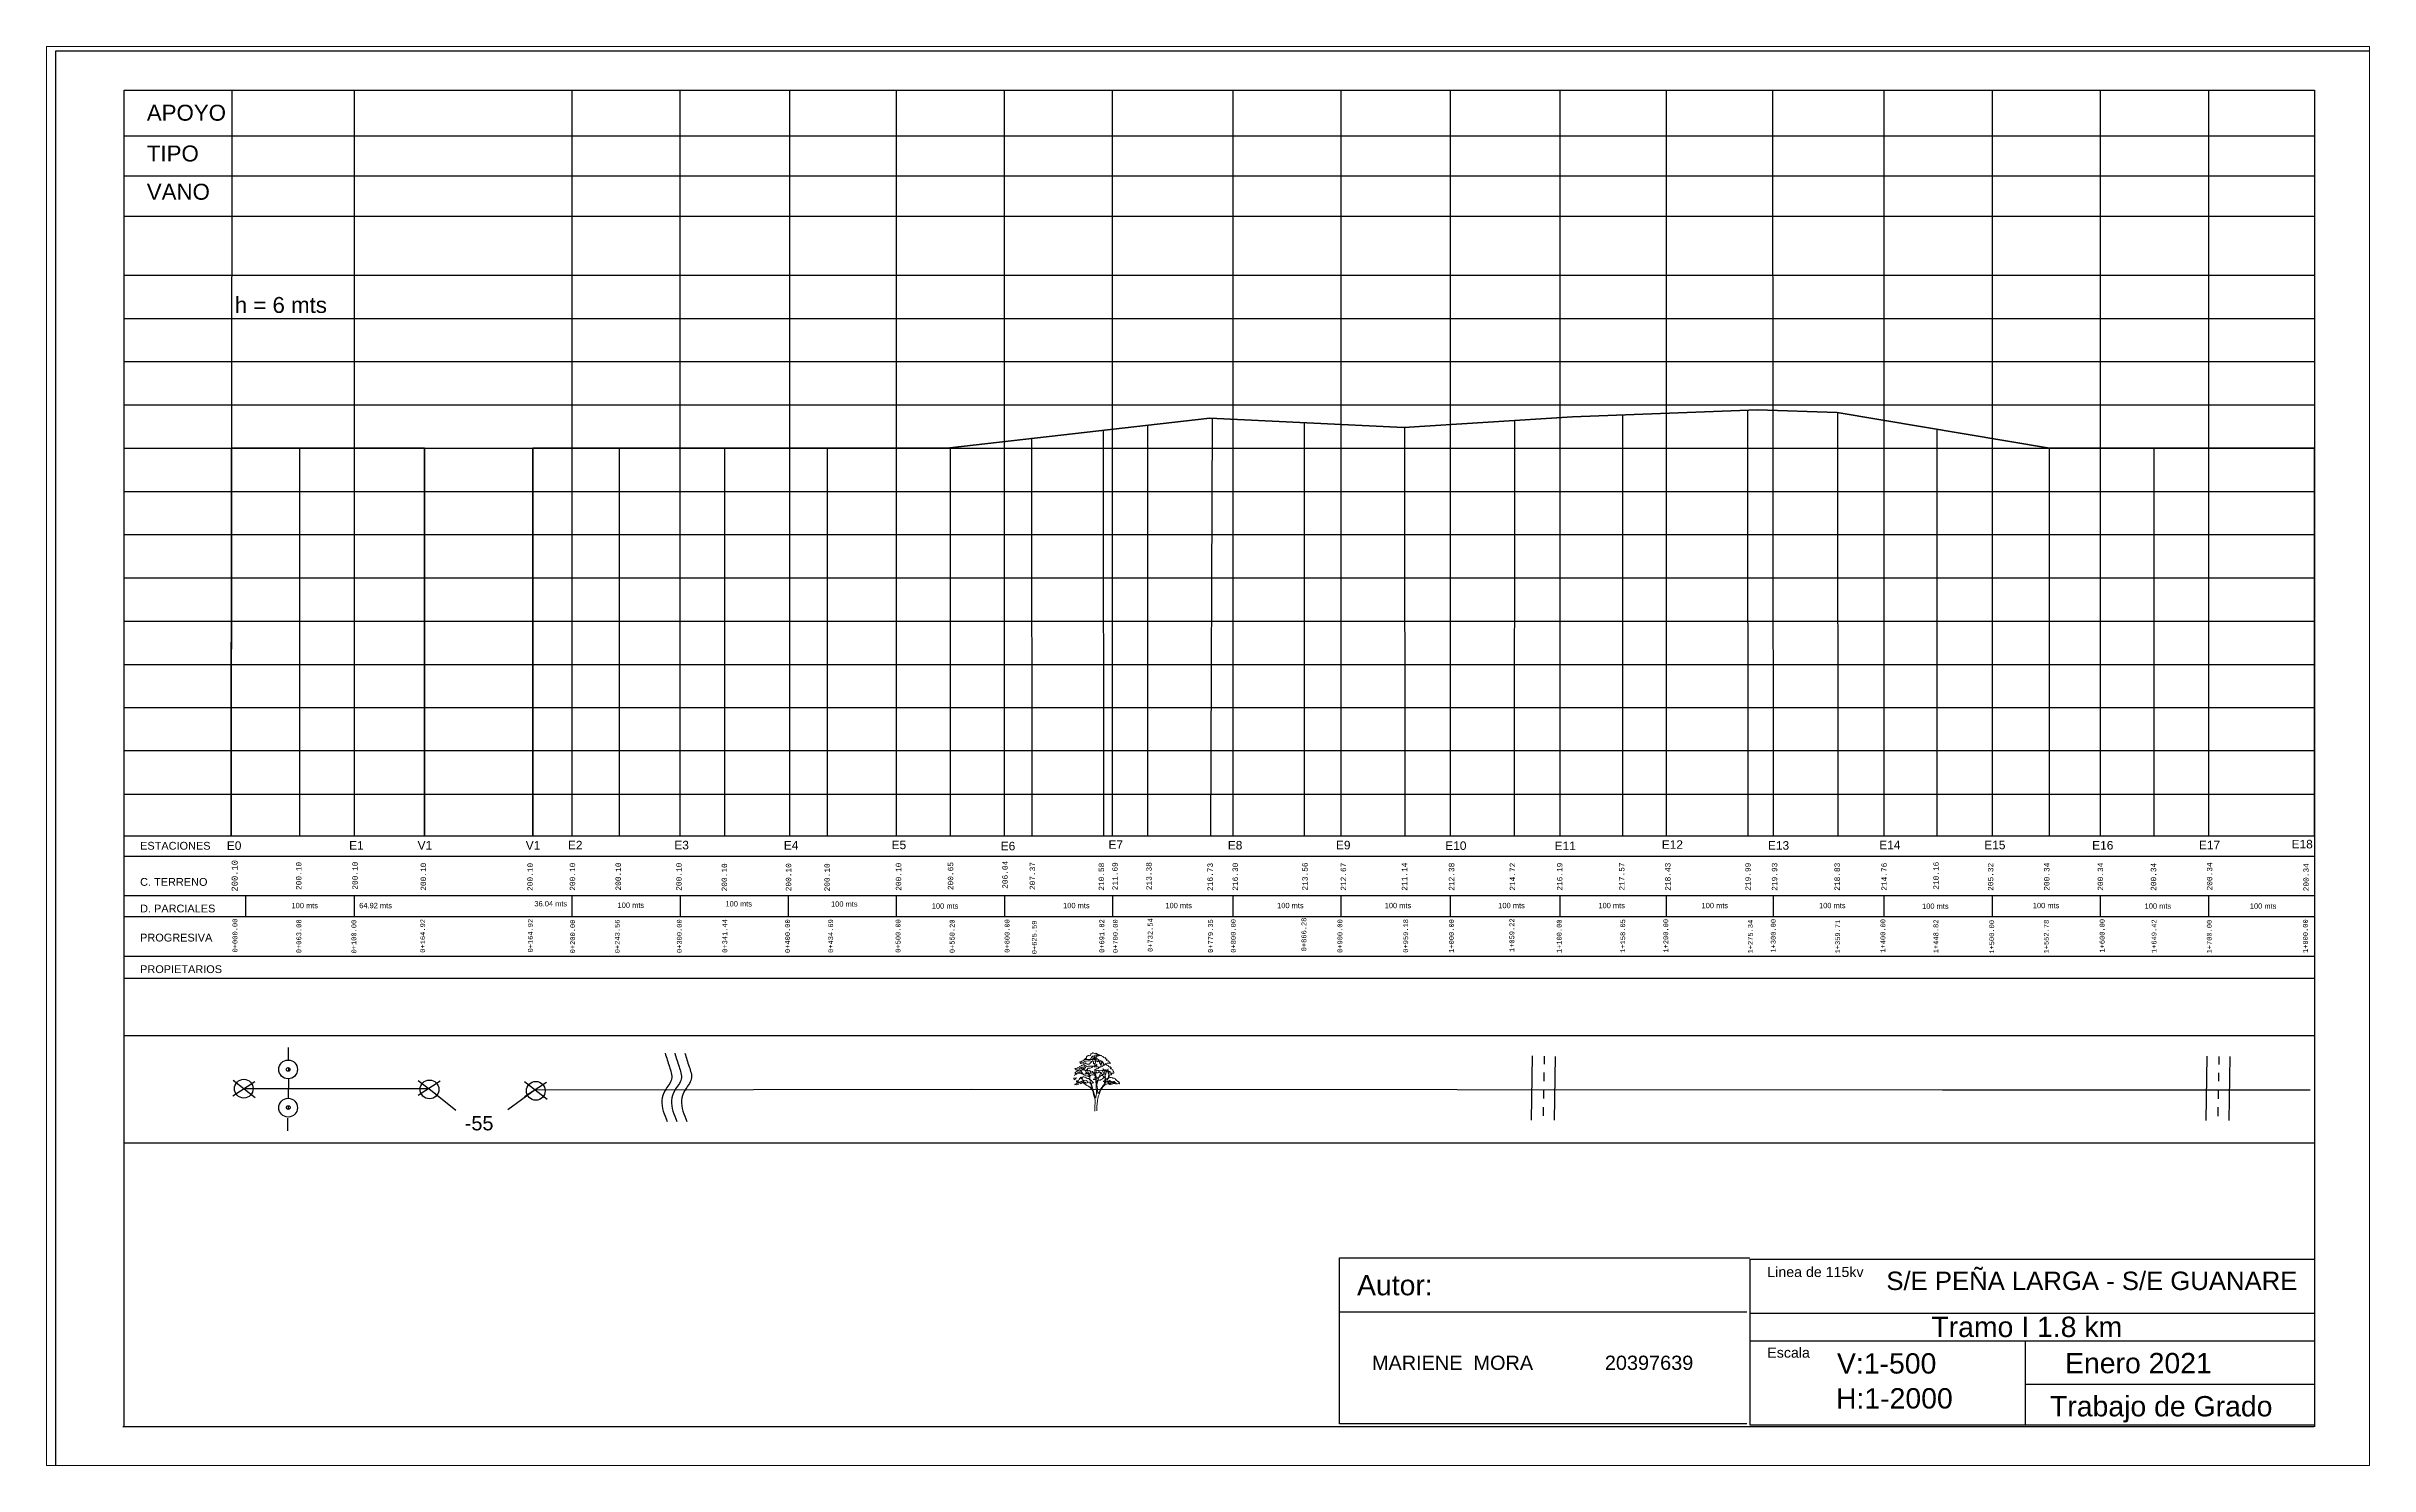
# Paper-space layout 'Presentación1' of a CAD drawing. Header units: millimetres. Extents: x 0 to 285, y 0 to 174.
# The model-space entities are those that its viewports show. They can reach past a viewport. Long polylines and large blocks are cut down to what shows.
import ezdxf
from ezdxf.enums import TextEntityAlignment as Align

# ---------------------------------------------------------------- set-up
doc = ezdxf.new("R2010")
doc.units = ezdxf.units.MM
doc.layers.add('a_VEG', color=82, linetype='Continuous', lineweight=0)
doc.layers.add('COMPLETO', color=251, linetype='Continuous')
doc.layers.add('Estacasdemaderaqueseborran', color=7, linetype='Continuous', true_color=0x000a0a)
doc.styles.add('MONOTXT4', font='monotxt4.shx')
doc.styles.get("Standard").update_dxf_attribs({"font": 'arial.ttf'})

# ---------------------------------------------------------------- blocks, each defined once
blk = doc.blocks.new('ca_arb_044')
at = {"layer": 'a_VEG'}
for points in [[(-84, 588), (-102, 589), (-113, 589), (-119, 589), (-125, 582), (-138, 575), (-148, 568), (-160, 563), (-172, 560), (-167, 552), (-161, 544), (-159, 541), (-153, 547), (-150, 550), (-142, 550), (-132, 550), (-126, 556), (-122, 562), (-110, 569), (-98, 571), (-82, 573), (-72, 573), (-54, 574), (-47, 570), (-40, 565), (-35, 561), (-48, 556), (-58, 542), (-62, 535), (-75, 534), (-90, 537), (-101, 539), (-103, 544), (-102, 549), (-136, 536), (-123, 527), (-111, 521), (-101, 515), (-95, 510), (-90, 507), (-77, 511), (-59, 511), (-44, 512), (-28, 512), (-16, 514), (-5, 516), (5, 519), (18, 520), (21, 524), (24, 530), (16, 534), (4, 538), (-3, 536), (-6, 537), (-6, 542), (-17, 538), (-14, 556), (-13, 564), (-23, 568), (-30, 568), (-43, 567)], [(28, 650), (22, 652), (18, 656), (16, 659), (7, 655), (0, 655), (-9, 657), (-16, 662), (-18, 668), (-27, 659), (-44, 655), (-50, 653), (-47, 650), (-47, 642), (-49, 636), (-57, 632), (-67, 635), (-72, 636), (-75, 636), (-76, 633), (-81, 630), (-89, 625), (-95, 618), (-98, 612), (-96, 610), (-97, 605), (-101, 602), (-106, 599), (-113, 592), (-100, 593), (-93, 591), (-85, 589), (-77, 587), (-70, 588), (-57, 589), (-49, 589), (-41, 593), (-46, 598), (-46, 603), (-37, 609), (-37, 614), (-37, 620), (-24, 623), (-14, 625), (-4, 631), (-2, 632), (3, 630), (7, 629), (12, 632), (14, 626), (18, 623), (15, 616), (20, 610), (11, 607), (2, 606), (-3, 598), (-12, 597), (-23, 598), (-28, 594), (-40, 590), (-48, 588), (-32, 585), (-28, 583), (-27, 580), (-15, 586), (-2, 588), (6, 590), (19, 595), (24, 600), (29, 592), (41, 587), (46, 587), (40, 578), (28, 568), (25, 564), (26, 562), (38, 564), (47, 572), (59, 576), (71, 575), (79, 570), (89, 559), (90, 556)], [(-5, 597), (-19, 608), (-24, 618), (-28, 630)], [(8, 558), (0, 588), (-3, 611), (-7, 634)], [(-1, 510), (1, 538), (10, 563), (15, 584), (12, 607), (13, 631)], [(28, 650), (23, 643), (23, 635), (24, 631), (25, 624), (27, 629), (37, 630), (45, 631), (46, 635), (37, 643), (31, 651), (42, 646), (48, 642), (52, 640), (54, 635), (67, 633), (73, 633), (76, 635), (81, 627), (89, 623), (96, 619), (97, 615), (99, 610), (109, 609), (118, 609), (122, 610), (120, 606), (121, 601), (124, 598), (132, 594), (140, 592), (133, 585), (129, 580), (137, 578), (144, 575), (154, 572), (161, 567), (163, 561), (168, 556), (174, 552), (182, 548), (166, 545), (156, 546), (147, 547), (140, 546), (124, 542), (116, 539), (108, 537), (96, 533), (100, 543), (100, 551), (93, 551), (79, 550), (70, 550)], [(67, 529), (58, 544), (54, 563), (51, 573)], [(72, 530), (70, 547), (67, 575)], [(68, 505), (71, 525), (77, 551)], [(-243, 375), (-206, 379), (-221, 370), (-229, 361), (-235, 358), (-240, 371)], [(-117, 491), (-127, 480), (-143, 470), (-148, 465), (-153, 468), (-163, 467), (-173, 457), (-179, 460), (-189, 461), (-199, 458), (-207, 450), (-216, 448), (-218, 444), (-222, 440), (-228, 436), (-226, 428), (-217, 430), (-206, 428), (-207, 421), (-222, 420), (-226, 418), (-229, 409), (-238, 404)], [(-182, 308), (-200, 305), (-207, 300), (-212, 303), (-219, 308), (-223, 304), (-229, 299), (-228, 307), (-218, 310), (-205, 313), (-201, 318), (-193, 321), (-184, 319), (-182, 317)], [(-14, 323), (-29, 335), (-34, 341), (-37, 349), (-51, 355), (-58, 360), (-67, 362), (-70, 370), (-73, 372), (-83, 372), (-94, 374), (-99, 380), (-102, 385), (-118, 385), (-127, 389), (-133, 391), (-141, 387), (-151, 377), (-158, 384), (-162, 385), (-169, 377), (-173, 371), (-174, 366), (-177, 361), (-182, 357), (-188, 348), (-200, 344), (-206, 344), (-209, 342), (-210, 332), (-208, 327), (-203, 331), (-198, 337), (-194, 339), (-189, 338), (-193, 329), (-184, 327), (-178, 328), (-170, 328)], [(-171, 432), (-194, 427), (-203, 425)], [(-146, 424), (-174, 434), (-190, 439), (-202, 444)], [(-14, 323), (-29, 320), (-35, 317), (-39, 320), (-52, 317), (-58, 318), (-62, 327), (-77, 329), (-84, 328), (-88, 321), (-100, 318), (-106, 327), (-115, 327), (-131, 330), (-145, 325), (-154, 317), (-158, 311), (-169, 320), (-175, 323), (-168, 330), (-155, 338), (-142, 346), (-131, 347), (-121, 347), (-108, 345), (-100, 347), (-88, 342), (-86, 343), (-86, 339), (-76, 334)], [(-57, 388), (-84, 398), (-110, 406), (-134, 417), (-155, 429), (-174, 445)], [(-127, 414), (-145, 437), (-153, 449), (-168, 469)], [(-109, 462), (-134, 470), (-159, 493)], [(-143, 366), (-152, 368), (-159, 375)], [(0, 0), (1, 26), (1, 60), (3, 95), (2, 128), (-5, 155), (-14, 190), (-18, 210), (-25, 229), (-35, 246), (-54, 268), (-69, 279), (-92, 292), (-109, 302), (-129, 317), (-143, 329), (-153, 342)], [(-106, 301), (-116, 317), (-130, 339), (-138, 356), (-147, 376)], [(-73, 429), (-99, 444), (-106, 460), (-124, 473), (-138, 494)], [(-70, 424), (-91, 429), (-101, 436), (-103, 435), (-105, 428), (-115, 421), (-102, 423), (-92, 426)], [(-53, 317), (-48, 303), (-41, 294), (-38, 283), (-36, 271), (-35, 263), (-36, 259), (-39, 262), (-50, 269), (-58, 275), (-69, 281), (-82, 288), (-109, 305)], [(88, 457), (94, 439), (102, 435), (98, 432), (101, 428), (108, 425), (94, 419), (86, 418), (75, 423), (75, 433), (79, 438), (69, 441), (61, 441), (58, 447), (46, 442), (34, 438), (22, 438), (20, 434), (20, 443), (20, 449), (8, 443), (-5, 438), (-8, 436), (-7, 431), (-7, 417), (-9, 408), (-21, 412), (-34, 414), (-48, 408), (-57, 398), (-75, 401), (-79, 399), (-76, 413), (-64, 422), (-60, 431), (-53, 432), (-37, 433), (-29, 435), (-24, 438), (-23, 445), (-32, 451), (-46, 445), (-52, 444), (-52, 450), (-50, 458), (-54, 455), (-59, 458), (-60, 465), (-69, 463), (-78, 461), (-86, 463), (-94, 460), (-100, 458), (-98, 467), (-89, 474), (-79, 486), (-75, 488), (-64, 488), (-53, 490), (-36, 496), (-28, 504), (-22, 511), (-12, 511), (-8, 505), (0, 505), (17, 506), (23, 509), (30, 506), (38, 504), (45, 502), (54, 503)], [(-1, 465), (1, 440), (8, 410), (10, 389), (9, 365), (10, 336), (13, 302), (16, 266), (17, 228), (17, 199), (16, 176), (12, 160), (9, 151), (5, 157), (1, 173), (-9, 196), (-16, 222), (-23, 250), (-33, 279), (-38, 304), (-50, 324), (-55, 346), (-57, 370), (-58, 393), (-63, 414), (-76, 435), (-80, 459), (-88, 478)], [(10, 381), (-6, 410), (-12, 428), (-27, 453)], [(17, 333), (15, 349), (15, 368), (14, 384), (16, 393), (12, 410), (6, 426), (2, 440)], [(16, 321), (21, 334), (33, 351), (37, 362)], [(21, 1), (22, 25), (24, 55), (25, 84), (29, 117), (33, 146), (42, 175), (51, 196), (57, 217), (67, 241), (80, 259), (89, 276), (106, 291), (127, 307), (143, 310), (167, 314), (187, 320), (205, 327), (217, 334)], [(133, 341), (112, 313), (94, 290), (82, 273), (65, 250), (57, 235), (51, 221), (40, 204), (35, 199), (32, 213), (29, 230), (28, 254), (25, 275), (23, 299), (26, 318), (33, 340), (39, 363), (48, 390), (58, 411), (64, 432)], [(114, 438), (94, 485)], [(123, 328), (118, 427)], [(129, 439), (119, 476)], [(123, 412), (137, 465)], [(174, 417), (159, 385), (138, 349)], [(173, 315), (166, 305), (161, 313), (160, 327), (157, 330), (150, 329), (142, 331), (139, 332)], [(158, 418), (150, 438), (144, 457), (141, 466)], [(145, 453), (151, 481)], [(148, 312), (159, 325), (169, 334), (178, 344)], [(157, 383), (157, 403), (159, 419), (160, 436), (160, 452)], [(165, 330), (164, 340), (162, 350)], [(170, 410), (184, 413), (193, 424), (197, 431)], [(173, 315), (180, 308), (182, 304), (189, 306), (203, 310), (211, 313), (226, 314)], [(194, 323), (214, 324), (227, 322), (234, 323)]]:
    blk.add_lwpolyline(points, dxfattribs=at)
for points in [[(218, 433), (176, 431), (174, 451), (160, 453), (152, 458), (138, 471), (115, 464), (97, 473), (87, 461), (78, 467), (66, 463), (54, 459), (48, 453), (40, 462), (28, 463), (21, 459), (20, 466), (13, 466), (-1, 468), (-2, 475), (10, 479), (18, 482), (18, 485), (29, 483), (39, 484), (42, 489), (39, 496), (46, 492), (53, 498), (60, 502), (65, 502), (69, 507), (80, 506), (88, 507), (90, 517), (96, 519), (101, 523), (110, 523), (119, 526), (124, 531), (129, 530), (137, 524), (145, 521), (153, 521), (154, 514), (159, 510), (164, 509), (164, 502), (168, 501), (176, 503), (184, 495), (190, 493), (178, 485), (180, 481), (192, 477), (201, 475), (206, 465), (210, 456), (214, 450), (216, 441)], [(-105, 500), (-110, 505), (-113, 511), (-124, 512), (-140, 518), (-148, 519), (-152, 524), (-158, 518), (-165, 513), (-171, 508), (-177, 507), (-180, 500), (-185, 495), (-195, 494), (-198, 494), (-202, 490), (-215, 485), (-225, 485), (-228, 483), (-222, 478), (-218, 475), (-217, 472), (-207, 472), (-201, 468), (-196, 466), (-191, 463), (-188, 469), (-179, 475), (-174, 481), (-171, 484), (-168, 492), (-158, 498), (-153, 500), (-140, 497), (-126, 494), (-118, 493), (-111, 491), (-111, 495)], [(63, 353), (50, 354), (40, 352), (37, 358), (37, 367), (33, 371), (18, 366), (10, 362), (-6, 360), (-12, 360), (-19, 361), (-13, 365), (-7, 371), (-4, 378), (12, 380), (26, 383), (38, 386), (48, 391), (58, 392), (62, 394), (62, 402), (72, 404), (88, 407), (92, 407), (96, 399), (102, 392), (111, 391), (118, 390), (121, 386), (116, 381), (99, 378), (86, 368), (71, 360)], [(108, 323), (109, 333), (107, 339), (96, 339), (105, 345), (108, 355), (112, 355), (117, 349), (122, 354), (123, 362), (133, 363), (137, 369), (141, 377), (145, 372), (155, 376), (159, 377), (162, 383), (165, 385), (174, 383), (187, 384), (186, 382), (201, 381), (203, 375), (210, 377), (219, 375), (234, 368), (234, 360), (237, 358), (246, 357), (244, 355), (250, 353), (244, 349), (251, 347), (259, 344), (259, 338), (269, 336), (276, 334), (268, 332), (271, 328), (280, 323), (281, 314), (278, 312), (267, 315), (258, 309), (256, 312), (249, 311), (235, 309), (241, 324), (231, 323), (233, 331), (226, 331), (225, 334), (226, 336), (215, 334), (211, 338), (206, 335), (195, 334), (188, 337), (185, 332), (181, 327), (174, 334), (179, 344), (169, 341), (163, 347), (164, 352), (159, 342), (151, 339), (142, 337), (141, 333), (137, 331), (136, 334), (132, 332), (120, 333), (114, 329)]]:
    blk.add_lwpolyline(points, close=True, dxfattribs=at)

msp = doc.modelspace()

# ---------------------------------------------------------------- linework, layer by layer
for p, q in [((499.6, 1610.2), (499.6, 1610.2)), ((2588.3, 1538.3), (2588.3, 848.6)), ((2588.3, 1497.9), (2588.3, 808.2)), ((562.7, 884.3), (1019, 884.3)), ((562.7, 884.3), (1079.6, 884.3)), ((1079.6, 884.3), (1293.6, 884.3)), ((1079.6, 884.3), (1346, 884.3)), ((1346, 884.3), (2243.8, 884.3)), ((1346, 884.3), (1825, 884.3)), ((2243.8, 884.3), (2588.3, 884.3)), ((562.7, 865.6), (1079.6, 865.6)), ((1079.6, 865.6), (1348.3, 865.6)), ((1346, 865.6), (2243.8, 865.6)), ((2243.8, 865.6), (2588.3, 865.6)), ((562.7, 829.1), (1079.6, 829.1)), ((674.8, 829.1), (674.8, 809.6)), ((775.5, 829.1), (775.5, 809.6)), ((976.8, 829.1), (976.8, 809.6)), ((1076.8, 829.1), (1076.8, 809.6)), ((1079.6, 829.1), (1346, 829.1)), ((1176.8, 828.5), (1176.8, 809)), ((1276.5, 829.1), (1276.5, 809.6)), ((1346, 829.1), (2243.8, 829.1)), ((1376.7, 829.2), (1376.7, 809.6)), ((1476.7, 829.2), (1476.7, 809.7)), ((1588.1, 829.1), (1588.1, 809.6)), ((1687.7, 829.1), (1687.7, 809.6)), ((1789, 829.1), (1789, 809.6)), ((1890.2, 829.1), (1890.2, 809.6)), ((1988.8, 829.1), (1988.8, 809.6)), ((2087.7, 829.1), (2087.7, 809.6)), ((2190.1, 829.1), (2190.1, 809.6)), ((2243.8, 829.1), (2588.3, 829.1)), ((2290.1, 829.1), (2290.1, 809.6)), ((2390.1, 829.1), (2390.1, 809.6)), ((2490.1, 829.1), (2490.1, 809.6)), ((562.7, 809.6), (1079.6, 809.6)), ((1079.6, 809.6), (1346, 809.6)), ((1346, 809.6), (2243.8, 809.6)), ((2243.8, 809.6), (2588.3, 809.6)), ((562.7, 773.1), (1079.6, 773.1)), ((562.7, 752.8), (1079.6, 752.8)), ((1079.6, 773.1), (1346, 773.1)), ((1079.6, 752.8), (1346, 752.8)), ((1346, 773.1), (2243.8, 773.1)), ((1346, 752.8), (2243.8, 752.8)), ((2243.8, 773.1), (2588.3, 773.1)), ((2243.8, 752.8), (2588.3, 752.8)), ((562.7, 699.7), (1079.6, 699.7)), ((714.4, 688.5), (714.4, 677.5)), ((1079.6, 699.7), (1346, 699.7)), ((1346, 699.7), (2243.8, 699.7)), ((2243.8, 699.7), (2588.3, 699.7)), ((714.6, 670), (714.6, 666.6)), ((683.6, 656.8), (663.3, 643.7)), ((663.4, 658.4), (684, 642.3)), ((674, 650.5), (844.5, 650.8)), ((714.6, 659.6), (714.5, 641.6)), ((834.7, 658.2), (850.4, 646.1)), ((855, 657.3), (834.7, 644.3)), ((844.5, 650.8), (869.6, 630.6)), ((942.7, 649.4), (917.5, 631)), ((953.2, 656.1), (932.9, 643)), ((933, 657), (954, 640.8)), ((942.7, 649.4), (1346.5, 650)), ((1346.5, 650), (2244.3, 649.5)), ((2244.3, 649.5), (2584.2, 649.5)), ((713.9, 623.2), (713.8, 611.6)), ((714.5, 634.7), (714.5, 631.2)), ((562.8, 600.5), (1079.8, 600.5)), ((1079.8, 600.5), (1346.2, 600.5)), ((1346.2, 600.5), (2588.3, 600.5)), ((1686.7, 444), (2063.4, 444)), ((2066.2, 442.8), (2588.3, 442.8)), ((2066.2, 417.3), (2588.3, 417.3)), ((2320.5, 417.3), (2320.5, 339.4)), ((2320.5, 377.1), (2588.3, 377.1)), ((2587.5, 337.8), (561.5, 337.8))]:
    msp.add_line(p, q)
at = {"lineweight": 25}
for p, q in [((1864.9, 680.8), (1863.9, 621.3)), ((1875.8, 680.6), (1875.7, 673.1)), ((1886, 680.4), (1885, 621.4)), ((2488.7, 680.6), (2487.7, 621.1)), ((2499.7, 680.4), (2499.6, 672.9)), ((2509.9, 680.2), (2508.9, 621.2)), ((1875.3, 649.7), (1875.2, 641.3)), ((1875.6, 665.3), (1875.4, 657.5)), ((2499.2, 649.5), (2499, 641.1)), ((2499.4, 665.1), (2499.3, 657.3)), ((1875, 633.5), (1874.9, 625.3)), ((2498.9, 633.3), (2498.7, 625.1))]:
    msp.add_line(p, q, dxfattribs=at)
for points in [[(499.6, 1610.2), (2668.3, 1610.2), (2668.3, 257.2), (499.6, 257.2)], [(2066.2, 492.8), (2588.3, 492.8), (2588.3, 339.4), (2066.2, 339.4)]]:
    msp.add_lwpolyline(points, close=True)
for points in [[(562.7, 337.8), (562.7, 1574), (1079.6, 1574)], [(1079.6, 1574), (1346, 1574)], [(1346, 1574), (2243.8, 1574)], [(2243.8, 1574), (2588.3, 1574), (2588.3, 337.8)], [(2063.4, 340.6), (1686.7, 340.6), (1686.7, 494.1), (2066, 494.1)]]:
    msp.add_lwpolyline(points)
for centre, radius in [((714.4, 668.3), 8.66), ((714.4, 668.3), 1.75), ((673.4, 650.5), 8.66), ((845.1, 649.8), 8.66), ((943.4, 648.5), 8.66), ((714.4, 632.9), 8.66), ((714.5, 633), 1.75)]:
    msp.add_circle(centre, radius)
at = {"color": 5}
for points in [[(1063, 683.3), (1067, 670.8), (1068.9, 659.4), (1063, 648.9), (1060, 639.5), (1065, 620.1)], [(1071.9, 683.3), (1075.9, 670.8), (1077.9, 659.4), (1071.9, 648.9), (1068.9, 639.5), (1073.9, 620.1)], [(1081.2, 683.3), (1085.2, 670.8), (1087.2, 659.4), (1081.2, 648.9), (1078.2, 639.5), (1083.2, 620.1)]]:
    msp.add_spline(points, degree=3, dxfattribs=at)
at = {"layer": 'a_VEG', "color": 18, "linetype": 'ByBlock', "lineweight": 60, "true_color": 0x000000}
for p, q in [((662, 1242.9), (661.7, 884.3)), ((840.4, 1242.9), (840.4, 884.3)), ((940.8, 1242.9), (1326.4, 1243.1)), ((940.8, 1242.9), (940.8, 884.3)), ((2343, 1242.7), (2588.3, 1242.7))]:
    msp.add_line(p, q, dxfattribs=at)
at = {"layer": 'a_VEG', "color": 18, "lineweight": 60, "true_color": 0x000000}
msp.add_line((2588.3, 1242.7), (2588.3, 884.3), dxfattribs=at)
at = {"layer": 'a_VEG', "color": 18, "linetype": 'ByBlock', "lineweight": 60, "true_color": 0x000000, "flags": 128}
msp.add_lwpolyline([(1326.4, 1243.1), (1566.8, 1270.5), (1746, 1262), (1902, 1271.8), (2073.2, 1278.2), (2146.8, 1275.8), (2343, 1242.7)], dxfattribs=at)
at = {"layer": 'a_VEG', "color": 18, "linetype": 'ByBlock', "lineweight": 50, "true_color": 0x000000, "flags": 128}
msp.add_lwpolyline([(662, 1242.9), (840.4, 1242.9)], dxfattribs=at)
at = {"layer": 'COMPLETO'}
for p, q in [((662.3, 1574), (661.7, 884.3)), ((775.5, 1574), (775.5, 884.3)), ((976.8, 1574), (976.8, 884.3)), ((1076.5, 1574.2), (1076.5, 884.4)), ((1178.1, 1574.3), (1178.1, 884.6)), ((1276.5, 1573.9), (1276.5, 884.2)), ((1376.5, 1573.9), (1376.5, 884.2)), ((1476.5, 1573.9), (1476.5, 884.2)), ((1588.1, 1574), (1588.1, 884.3)), ((1687.7, 1574), (1687.7, 884.3)), ((1789, 1574), (1789, 884.3)), ((1890.2, 1574), (1890.2, 1319.2)), ((1988.8, 1574), (1988.8, 884.3)), ((2087.1, 1574), (2087.6, 884.3)), ((2190.1, 1574), (2190.1, 884.3)), ((2290.1, 1574), (2290.1, 884.3)), ((2390.1, 1574), (2390.1, 884.3)), ((2490.1, 1574), (2490.1, 884.3)), ((562.7, 1531.7), (1079.6, 1531.7)), ((1079.6, 1531.7), (1346, 1531.7)), ((1346, 1531.7), (2243.8, 1531.7)), ((2243.8, 1531.7), (2588.3, 1531.7)), ((562.7, 1494.6), (1079.6, 1494.6)), ((1079.6, 1494.6), (1346, 1494.6)), ((1346, 1494.6), (2243.8, 1494.6)), ((2243.8, 1494.6), (2588.3, 1494.6)), ((562.7, 1457.5), (1079.6, 1457.5)), ((1079.6, 1457.5), (1346, 1457.5)), ((1346, 1457.5), (2243.8, 1457.5)), ((2243.8, 1457.5), (2588.3, 1457.5)), ((562.7, 1402.9), (1079.6, 1402.9)), ((1079.6, 1402.9), (1346, 1402.9)), ((1346, 1402.9), (2243.8, 1402.9)), ((2243.8, 1402.9), (2588.3, 1402.9)), ((563.1, 1362.9), (1079.6, 1362.9)), ((1079.6, 1362.9), (1346, 1362.9)), ((1346, 1362.9), (2243.8, 1362.9)), ((2243.8, 1362.9), (2588.3, 1362.9)), ((562.7, 1322.9), (1079.6, 1322.9)), ((1079.6, 1322.9), (1346, 1322.9)), ((1346, 1322.9), (2247.1, 1322.9)), ((1890.2, 1322.9), (1890.2, 884.3)), ((2243.8, 1322.9), (2588.3, 1322.9)), ((562.7, 1282.9), (1079.6, 1282.9)), ((1079.6, 1282.9), (1346, 1282.9)), ((1346, 1282.9), (2243.8, 1282.9)), ((2243.8, 1282.9), (2588.3, 1282.9)), ((562.7, 1242.9), (1079.6, 1242.9)), ((1079.6, 1242.9), (1346, 1242.9)), ((1346, 1242.9), (2247.1, 1242.9)), ((2243.8, 1242.9), (2588.3, 1242.9)), ((562.7, 1202.9), (1079.6, 1202.9)), ((1079.6, 1202.9), (1346, 1202.9)), ((1346, 1202.9), (2247.1, 1202.9)), ((2243.8, 1202.9), (2588.3, 1202.9)), ((562.7, 1162.9), (1079.6, 1162.9)), ((1079.6, 1162.9), (1346, 1162.9)), ((1346, 1162.9), (2243.8, 1162.9)), ((2243.8, 1162.9), (2588.3, 1162.9)), ((562.7, 1122.9), (1079.6, 1122.9)), ((1079.6, 1122.9), (1346, 1122.9)), ((1346, 1122.9), (2243.8, 1122.9)), ((2243.8, 1122.9), (2588.3, 1122.9)), ((562.7, 1082.9), (1079.6, 1082.9)), ((1079.6, 1082.9), (1346, 1082.9)), ((1346, 1082.9), (2243.8, 1082.9)), ((2243.8, 1082.9), (2588.3, 1082.9)), ((562.7, 1042.9), (1079.6, 1042.9)), ((1079.6, 1042.9), (1346, 1042.9)), ((1346, 1042.9), (2243.8, 1042.9)), ((2243.8, 1042.9), (2588.3, 1042.9)), ((562.2, 1002.9), (1079.6, 1002.9)), ((1079.6, 1002.9), (1346, 1002.9)), ((1346, 1002.9), (2243.8, 1002.9)), ((2243.8, 1002.9), (2588.3, 1002.9)), ((562.7, 963.1), (1079.6, 963.1)), ((1079.6, 963.1), (1346, 963.1)), ((1346, 963.1), (2243.8, 963.1)), ((2243.8, 963.1), (2588.3, 963.1)), ((562.7, 922.9), (1079.6, 922.9)), ((1079.6, 922.9), (1346, 922.9)), ((1346, 922.9), (2243.8, 922.9)), ((2243.8, 922.9), (2588.3, 922.9))]:
    msp.add_line(p, q, dxfattribs=at)
at = {"layer": 'Estacasdemaderaqueseborran'}
for p, q in [((1568.8, 1270.4), (1567.4, 884.3)), ((1848.3, 1268.4), (1848.2, 884.3)), ((1948.2, 1273.5), (1948.2, 884.3)), ((2064, 1277.9), (2064.2, 884.3)), ((2147, 1275.8), (2147.4, 884.3)), ((1401.9, 1251.7), (1402.1, 884.3)), ((1468.2, 1259.2), (1468.3, 884.3)), ((1508.9, 1263.9), (1509, 884.3)), ((1653.8, 1266.4), (1654, 884.3)), ((1746.8, 1262), (1746.9, 884.3)), ((2238.9, 1260.3), (2239, 884.3)), ((724.8, 1242.9), (724.8, 884.3)), ((1020.4, 1242.9), (1020.4, 884.3)), ((1118, 1242.9), (1118, 884.3)), ((1212.8, 1242.9), (1212.8, 884.3)), ((1326.7, 1242.9), (1326.7, 884.3)), ((2342.9, 1242.5), (2342.9, 884.1)), ((2439.6, 1242.9), (2439.6, 884.3))]:
    msp.add_line(p, q, dxfattribs=at)

# ---------------------------------------------------------------- block references
at = {"xscale": 0.08100086161195408, "yscale": 0.08100086161195408, "zscale": 0.08100086161195408}
msp.add_blockref('ca_arb_044', (1460.4, 629.8), dxfattribs=at)

# ---------------------------------------------------------------- texts
for s, height, p in [('APOYO', 14.74, (583.7, 1545.7)), ('TIPO', 14.74, (583.7, 1508)), ('VANO', 14.74, (583.7, 1472.6)), ('h = 6 mts', 14.74, (665, 1367.9)), ('ESTACIONES', 7.23, (577.5, 871.5)), ('C. TERRENO', 7.23, (577.5, 838.1)), ('D. PARCIALES', 7.229, (577.5, 813.5)), ('100 mts', 4.94, (717.5, 817.4)), ('64.92 mts', 4.94, (780.1, 817.4)), ('36.04 mts', 4.94, (942.1, 819.1)), ('100 mts', 4.94, (1019, 817.7)), ('100 mts', 4.94, (1118.8, 819)), ('100 mts', 4.94, (1216.4, 818.8)), ('100 mts', 4.94, (1309.6, 817)), ('100 mts', 4.94, (1431, 817.4)), ('100 mts', 4.94, (1525.6, 817.4)), ('100 mts', 4.94, (1628.9, 817.4)), ('100 mts', 4.94, (1728.4, 817.4)), ('100 mts', 4.94, (1833.4, 817.4)), ('100 mts', 4.94, (1926, 817.4)), ('100 mts', 4.94, (2021.4, 817.4)), ('100 mts', 4.94, (2130, 817.4)), ('100 mts', 4.94, (2225.3, 816.8)), ('100 mts', 4.94, (2327.7, 817.4)), ('100 mts', 4.94, (2431.1, 816.9)), ('100 mts', 4.94, (2528.4, 816.9)), ('PROGRESIVA', 7.23, (577.5, 786.6)), ('PROPIETARIOS', 7.229, (577.5, 757.4)), ('Linea de 115kv', 9.394, (2082.2, 476.3)), ('Escala', 9.39, (2082.2, 401.7))]:
    msp.add_text(s, height=height).set_placement(p)
at = {"style": 'MONOTXT4'}
for s, height, p in [('200.10', 5.63, (664.9, 862)), ('200.10', 5, (724.2, 860.2)), ('200.10', 5, (776.2, 860.5)), ('200.10', 5, (1019.6, 859.7)), ('200.65', 5, (1326.9, 860.1)), ('206.04', 5, (1377.3, 861.3)), ('207.37', 5, (1402.6, 860.1)), ('211.69', 5, (1479, 859.9)), ('213.38', 5, (1510.4, 860)), ('210.16', 5, (2238.2, 860.4)), ('200.34', 5, (2491.2, 859.8)), ('200.10', 5, (839.4, 859.5)), ('200.10', 5, (938.1, 859.3)), ('200.10', 5, (977.3, 859.5)), ('200.10', 5, (1075.7, 859.5)), ('200.10', 5, (1117.8, 858.9)), ('200.10', 5, (1177.1, 859)), ('200.10', 5, (1212.8, 858.9)), ('200.10', 5, (1278.8, 859.5)), ('210.58', 5, (1466.4, 859.5)), ('216.73', 5, (1567, 859.3)), ('216.30', 5, (1590.2, 859.5)), ('213.56', 5, (1654.7, 859.7)), ('212.67', 5, (1690.2, 859.5)), ('211.14', 5, (1746.7, 859.5)), ('212.38', 5, (1790.2, 859.5)), ('214.72', 5, (1846.5, 859.5)), ('216.19', 5, (1890.2, 859.5)), ('217.57', 5, (1947.6, 859.7)), ('218.43', 5, (1990.2, 859.5)), ('219.99', 5, (2064.3, 859.5)), ('219.93', 5, (2088.9, 859.5)), ('218.83', 5, (2146.8, 859.5)), ('214.76', 5, (2190.2, 859.5)), ('205.32', 5, (2288.7, 859.4)), ('200.34', 5, (2340.6, 859.5)), ('200.34', 5, (2390.2, 859.5)), ('200.34', 5, (2439.3, 859.4)), ('200.34', 5, (2580.4, 859)), ('0+000.00', 4.53, (665.2, 807.8)), ('0+063.08', 4.53, (724.3, 807.1)), ('0+100.00', 4.5, (775.2, 806.7)), ('0+164.92', 4.5, (838.8, 807.4)), ('0+164.92', 4.5, (938.4, 807.6)), ('0+200.00', 4.5, (977.4, 806.8)), ('0+243.56', 4.5, (1018.8, 806.9)), ('0+300.00', 4.5, (1076.1, 807.1)), ('0+341.44', 4.5, (1118.2, 807.3)), ('0+400.00', 4.5, (1176.2, 807.1)), ('0+434.69', 4.5, (1216.1, 807.2)), ('0+500.00', 4.5, (1278.4, 807.3)), ('0+550.20', 4.5, (1328.4, 807)), ('0+600.00', 4.5, (1379.2, 807.3)), ('0+625.59', 4.5, (1404.4, 806)), ('0+691.82', 4.5, (1466.8, 807.2)), ('0+700.00', 4.5, (1479.3, 807.1)), ('0+732.54', 4.5, (1511.6, 808.1)), ('0+779.35', 4.5, (1567.3, 807.2)), ('0+800.00', 4.5, (1588.4, 807.4)), ('0+866.28', 4.5, (1653.7, 808.7)), ('0+900.00', 4.5, (1687, 807.2)), ('0+959.18', 4.5, (1747.8, 807.4)), ('1+000.00', 4.5, (1790.1, 807.3)), ('1+059.22', 4.5, (1846, 808)), ('1+100.00', 4.5, (1889.8, 807)), ('1+158.05', 4.5, (1948.5, 807.3)), ('1+200.00', 4.5, (1988.3, 807.5)), ('1+275.34', 4.5, (2066.5, 806.7)), ('1+300.00', 4.5, (2087.7, 807.5)), ('1+359.71', 4.5, (2147.2, 806.7)), ('1+400.00', 4.5, (2189.1, 807.4)), ('1+448.82', 4.5, (2238.1, 806.9)), ('1+500.00', 4.5, (2289.7, 806.5)), ('1+552.78', 4.5, (2340.2, 806.7)), ('1+600.00', 4.5, (2391.8, 807.5)), ('1+649.42', 4.5, (2439.8, 807.1)), ('1+700.00', 4.5, (2490.9, 806.7)), ('1+800.00', 4.5, (2579.8, 807.1))]:
    msp.add_text(s, height=height, rotation=90, dxfattribs=at).set_placement(p, align=Align.MIDDLE_RIGHT)
at = {"attachment_point": 1}
for s, insert, char_height in [('E0', (657.7, 879.2), 7.89), ('E1', (770.8, 879.4), 7.89), ('V1', (834.1, 879.5), 7.89), ('V1', (934.1, 879.5), 7.89), ('E2', (973.1, 879.7), 7.89), ('E3', (1071.5, 879.7), 7.89), ('E4', (1172.7, 879.5), 7.89), ('E5', (1272.4, 879.9), 7.89), ('E6', (1373.3, 878.8), 7.89), ('E7', (1473, 880.2), 7.89), ('E8', (1583.3, 879.6), 7.89), ('E9', (1683.3, 879.7), 7.89), ('E10', (1784.4, 879.2), 7.89), ('E11', (1885.5, 879), 7.89), ('E12', (1984.6, 880.2), 7.89), ('E13', (2082.8, 879.4), 7.89), ('E14', (2185.7, 879.8), 7.89), ('E15', (2282.8, 879.8), 7.89), ('E16', (2382.6, 879.5), 7.89), ('E17', (2481.3, 879.7), 7.89), ('E18', (2567, 880.6), 7.89), ('-55', (877.7, 625.1), 13.15), ('S/E PEÑA LARGA - S/E GUANARE', (2192.3, 481.3), 17), ('Tramo I 1.8 km', (2233.9, 439.6), 18.788), ('V:1-500', (2146.6, 405.8), 18.79), ('Enero 2021', (2357.5, 406.1), 18.79), ('H:1-2000', (2145.7, 373.5), 18.79), ('Trabajo de Grado', (2343.6, 366.2), 18.788)]:
    msp.add_mtext(s, dxfattribs=dict(at, insert=insert, char_height=char_height))
for s, width, insert, char_height in [('Autor:', 148.104, (1702.8, 478.2), 18.79), ('^JMARIENE  MORA             20397639', 522.055, (1716.6, 425.5), 13.152)]:
    msp.add_mtext_dynamic_manual_height_columns(s, width=width, gutter_width=93.9, heights=[0], dxfattribs=dict(at, insert=insert, char_height=char_height))

psp = doc.layouts.new('Presentación1')

# ---------------------------------------------------------------- viewports
at = {"layer": '0'}
psp.add_viewport(center=(142.68, 87.24), size=(285.44, 174.3826), view_center_point=(1564.98, 958.18), view_height=1312.3914, dxfattribs=at)

doc.saveas('drawing.dxf')
